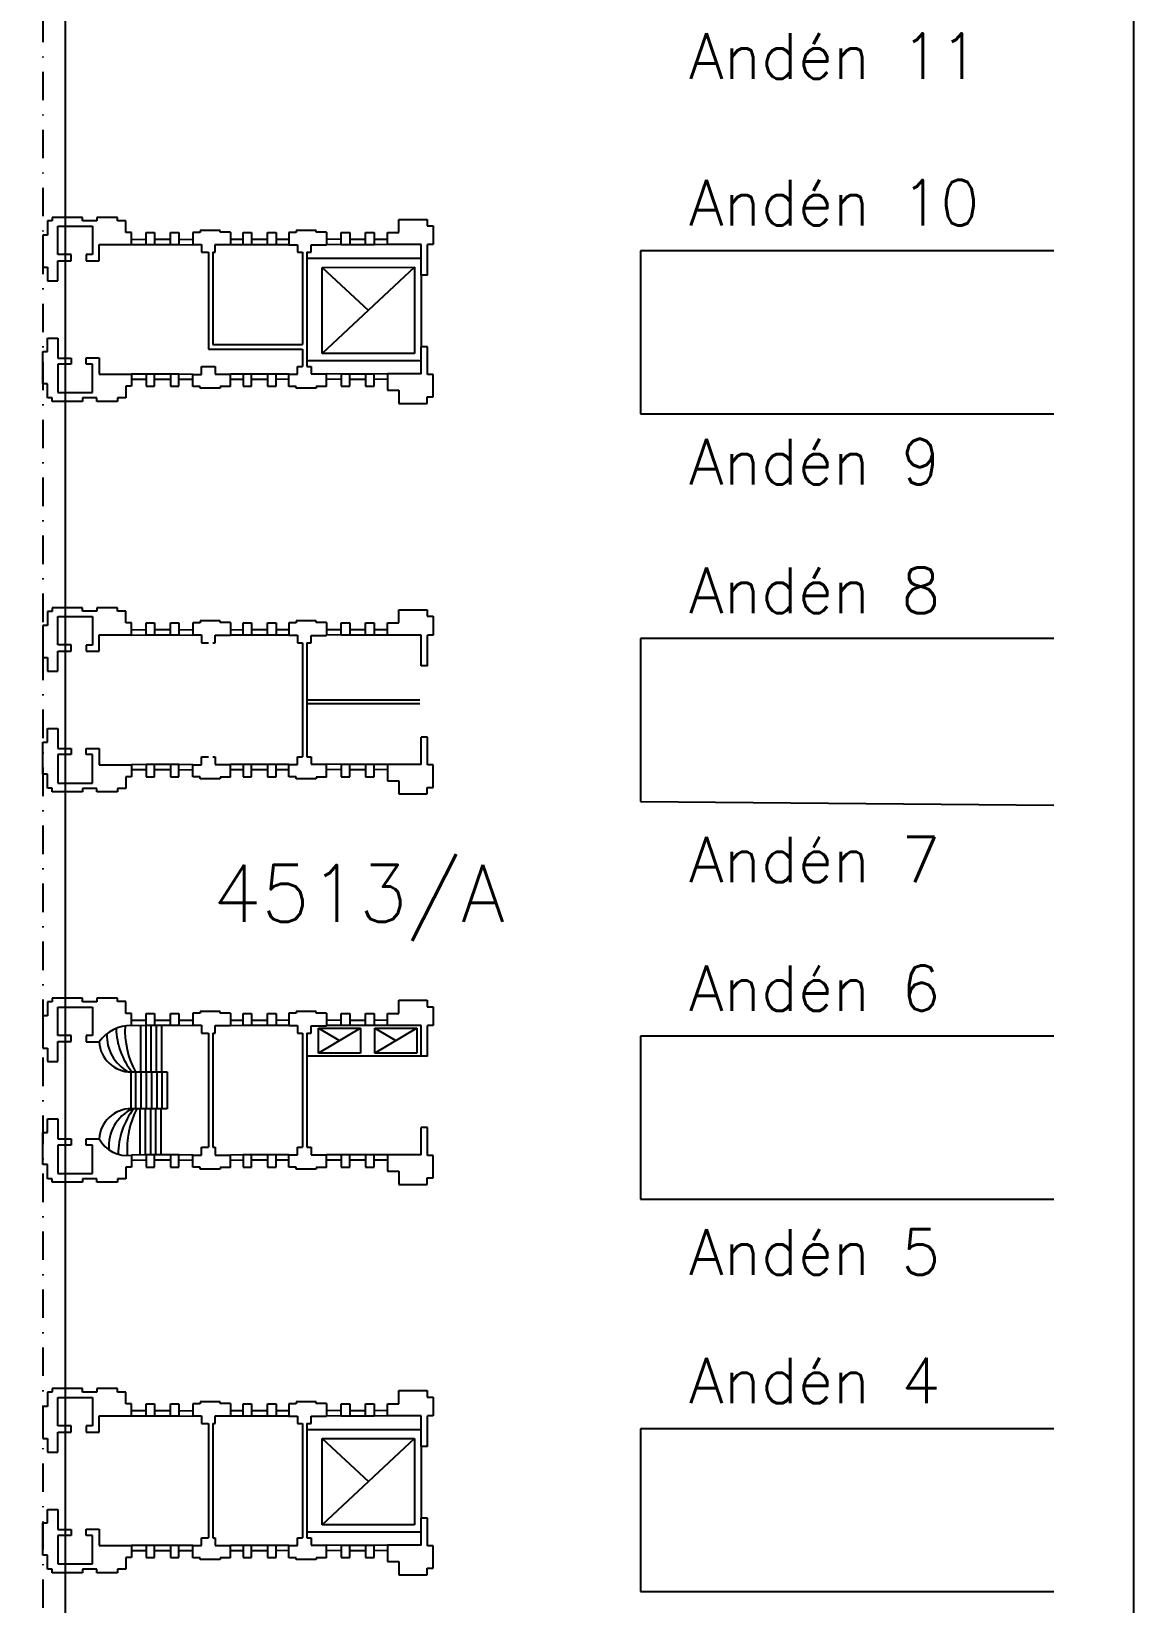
# Model space of a CAD drawing. Header units: metres. Extents: x -2640 to -492, y 2614 to 2999.
# Drawn here: x -2414.2 to -2317.3, y 2696.8 to 2835 of the extents above; entities that cross this region are included whole.
import ezdxf

# ---------------------------------------------------------------- set-up
doc = ezdxf.new("R2010")
doc.units = ezdxf.units.M
doc.header["$LTSCALE"] = 10
doc.header["$MEASUREMENT"] = 0
doc.linetypes.add('DASHDOT2', pattern=[0.5, 0.25, -0.125, 0, -0.125])
for name, color, linetype in [('EDIFICIOS', 4, 'CONTINUOUS'), ('ESCALERA', 4, 'CONTINUOUS'), ('LIMITE', 2, 'DASHDOT2'), ('LINE_02', 2, 'CONTINUOUS'), ('LINEA_02', 2, 'CONTINUOUS'), ('RECUADRO', 9, 'CONTINUOUS'), ('TEXT-03', 3, 'CONTINUOUS'), ('TMR', 220, 'CONTINUOUS')]:
    doc.layers.add(name, color=color, linetype=linetype)
doc.styles.add('ROMANS', font='romans.shx')

msp = doc.modelspace()

# ---------------------------------------------------------------- linework, layer by layer
at = {"layer": 'EDIFICIOS'}
for p, q in [((-2412.39, 2818.305), (-2412.819, 2818.305)), ((-2412.819, 2818.305), (-2412.819, 2817.061)), ((-2409.719, 2818.622), (-2412.39, 2818.622)), ((-2412.39, 2818.622), (-2412.39, 2818.305)), ((-2411.914, 2817.843), (-2408.863, 2817.843)), ((-2411.914, 2815.348), (-2411.914, 2817.843)), ((-2409.719, 2818.311), (-2409.719, 2818.622)), ((-2408.457, 2818.311), (-2409.719, 2818.311)), ((-2408.863, 2817.843), (-2408.863, 2815.344)), ((-2406.647, 2818.621), (-2408.457, 2818.621)), ((-2408.457, 2818.621), (-2408.457, 2818.311)), ((-2406.647, 2818.318), (-2406.647, 2818.621)), ((-2405.91, 2818.318), (-2406.647, 2818.318)), ((-2405.91, 2817.29), (-2405.91, 2818.318)), ((-2405.435, 2817.29), (-2405.91, 2817.29)), ((-2405.435, 2816.231), (-2405.435, 2817.29)), ((-2404.129, 2817.285), (-2403.39, 2817.285)), ((-2404.129, 2816.215), (-2404.129, 2817.285)), ((-2403.39, 2817.284), (-2403.39, 2816.215)), ((-2401.986, 2816.215), (-2401.986, 2817.285)), ((-2401.986, 2817.285), (-2401.247, 2817.285)), ((-2401.247, 2817.284), (-2401.247, 2816.215)), ((-2400.039, 2817.298), (-2400.039, 2816.24)), ((-2399.396, 2817.298), (-2400.039, 2817.298)), ((-2399.396, 2817.464), (-2399.396, 2817.298)), ((-2397.634, 2817.464), (-2399.396, 2817.464)), ((-2397.634, 2817.32), (-2397.634, 2817.464)), ((-2396.729, 2817.32), (-2397.634, 2817.32)), ((-2396.729, 2817.32), (-2396.729, 2816.224)), ((-2395.597, 2816.215), (-2395.597, 2817.285)), ((-2395.597, 2817.285), (-2394.858, 2817.285)), ((-2394.858, 2817.284), (-2394.858, 2816.215)), ((-2393.454, 2816.215), (-2393.454, 2817.285)), ((-2393.454, 2817.285), (-2392.715, 2817.285)), ((-2392.715, 2817.284), (-2392.715, 2816.215)), ((-2390.953, 2817.298), (-2391.597, 2817.298)), ((-2391.597, 2817.298), (-2391.597, 2816.211)), ((-2389.191, 2817.464), (-2390.953, 2817.464)), ((-2390.953, 2817.464), (-2390.953, 2817.298)), ((-2389.191, 2817.32), (-2389.191, 2817.464)), ((-2388.286, 2817.32), (-2389.191, 2817.32)), ((-2388.286, 2817.32), (-2388.286, 2816.195)), ((-2386.977, 2817.285), (-2386.237, 2817.285)), ((-2386.977, 2816.215), (-2386.977, 2817.285)), ((-2386.237, 2817.284), (-2386.237, 2816.215)), ((-2384.834, 2816.215), (-2384.834, 2817.285)), ((-2384.834, 2817.285), (-2384.094, 2817.285)), ((-2384.094, 2817.284), (-2384.094, 2816.215)), ((-2382.905, 2816.221), (-2382.905, 2817.285)), ((-2382.905, 2817.285), (-2381.903, 2817.285)), ((-2381.903, 2817.285), (-2381.903, 2818.446)), ((-2381.903, 2818.446), (-2379.425, 2818.446)), ((-2379.425, 2818.446), (-2379.425, 2817.871)), ((-2379.425, 2817.871), (-2378.902, 2817.871)), ((-2378.902, 2817.871), (-2378.902, 2816.221)), ((-2412.819, 2817.061), (-2413.222, 2817.061)), ((-2413.222, 2817.061), (-2413.222, 2814.238)), ((-2408.27, 2816.231), (-2405.435, 2816.231)), ((-2408.27, 2814.799), (-2408.27, 2816.231)), ((-2403.39, 2816.215), (-2404.129, 2816.215)), ((-2401.247, 2816.215), (-2401.986, 2816.215)), ((-2400.039, 2816.24), (-2399.278, 2816.24)), ((-2399.278, 2816.24), (-2399.278, 2815.545)), ((-2398.064, 2816.224), (-2396.729, 2816.224)), ((-2398.064, 2815.545), (-2398.064, 2816.224)), ((-2394.858, 2816.215), (-2395.597, 2816.215)), ((-2392.715, 2816.215), (-2393.454, 2816.215)), ((-2391.597, 2816.211), (-2390.836, 2816.211)), ((-2390.836, 2816.211), (-2390.836, 2815.545)), ((-2389.621, 2816.195), (-2388.286, 2816.195)), ((-2389.621, 2815.545), (-2389.621, 2816.195)), ((-2386.237, 2816.215), (-2386.977, 2816.215)), ((-2384.094, 2816.215), (-2384.834, 2816.215)), ((-2379.954, 2816.221), (-2382.905, 2816.221)), ((-2379.954, 2813.527), (-2379.954, 2816.221)), ((-2378.902, 2816.221), (-2379.383, 2816.221)), ((-2379.383, 2813.527), (-2379.383, 2816.221)), ((-2410.723, 2815.348), (-2411.914, 2815.348)), ((-2411.892, 2813.05), (-2411.892, 2814.804)), ((-2411.892, 2814.804), (-2410.723, 2814.804)), ((-2410.723, 2814.804), (-2410.723, 2815.348)), ((-2408.863, 2815.344), (-2409.413, 2815.344)), ((-2409.413, 2815.344), (-2409.413, 2814.799)), ((-2409.413, 2814.799), (-2408.27, 2814.799)), ((-2399.278, 2815.545), (-2398.645, 2815.545)), ((-2398.645, 2815.545), (-2398.645, 2807.025)), ((-2398.267, 2815.545), (-2398.267, 2807.453)), ((-2398.267, 2815.545), (-2398.064, 2815.545)), ((-2390.836, 2815.545), (-2390.38, 2815.545)), ((-2390.38, 2815.545), (-2390.38, 2807.453)), ((-2390.001, 2815.545), (-2390.001, 2805.509)), ((-2390.001, 2815.545), (-2389.621, 2815.545)), ((-2413.222, 2814.238), (-2412.82, 2814.238)), ((-2412.82, 2814.238), (-2412.82, 2813.05)), ((-2379.383, 2813.527), (-2379.954, 2813.527)), ((-2412.82, 2813.05), (-2411.892, 2813.05)), ((-2412.82, 2808.004), (-2411.892, 2808.004)), ((-2412.82, 2806.816), (-2412.82, 2808.004)), ((-2411.892, 2808.004), (-2411.892, 2806.249)), ((-2413.222, 2806.816), (-2412.82, 2806.816)), ((-2413.222, 2803.992), (-2413.222, 2806.816)), ((-2411.892, 2806.249), (-2410.723, 2806.249)), ((-2410.723, 2806.249), (-2410.723, 2805.705)), ((-2409.413, 2806.254), (-2408.27, 2806.254)), ((-2409.413, 2805.709), (-2409.413, 2806.254)), ((-2408.27, 2806.254), (-2408.27, 2804.822)), ((-2398.645, 2807.025), (-2390.38, 2807.025)), ((-2398.267, 2807.453), (-2390.38, 2807.453)), ((-2390.38, 2807.025), (-2390.38, 2805.509)), ((-2379.954, 2804.851), (-2379.954, 2807.243)), ((-2379.383, 2807.243), (-2379.954, 2807.243)), ((-2379.383, 2804.797), (-2379.383, 2807.243)), ((-2411.914, 2805.705), (-2411.914, 2803.21)), ((-2410.723, 2805.705), (-2411.914, 2805.705)), ((-2408.863, 2805.709), (-2409.413, 2805.709)), ((-2408.863, 2803.21), (-2408.863, 2805.709)), ((-2399.278, 2804.813), (-2399.278, 2805.509)), ((-2399.278, 2805.509), (-2398.064, 2805.509)), ((-2398.064, 2805.509), (-2398.064, 2804.829)), ((-2390.836, 2805.509), (-2390.38, 2805.509)), ((-2390.836, 2804.842), (-2390.836, 2805.509)), ((-2390.001, 2805.509), (-2389.621, 2805.509)), ((-2389.621, 2805.509), (-2389.621, 2804.858)), ((-2389.621, 2804.858), (-2388.286, 2804.858)), ((-2388.286, 2803.733), (-2388.286, 2804.858)), ((-2382.905, 2804.851), (-2382.905, 2803.412)), ((-2379.954, 2804.851), (-2382.905, 2804.851)), ((-2412.819, 2803.992), (-2413.222, 2803.992)), ((-2412.819, 2802.748), (-2412.819, 2803.992)), ((-2408.27, 2804.822), (-2405.435, 2804.822)), ((-2405.91, 2803.764), (-2405.91, 2802.735)), ((-2405.435, 2803.764), (-2405.91, 2803.764)), ((-2405.435, 2804.822), (-2405.435, 2803.764)), ((-2403.39, 2804.838), (-2404.129, 2804.838)), ((-2404.129, 2804.838), (-2404.129, 2803.768)), ((-2404.129, 2803.768), (-2403.39, 2803.768)), ((-2403.39, 2803.77), (-2403.39, 2804.838)), ((-2401.986, 2804.838), (-2401.986, 2803.768)), ((-2401.247, 2804.838), (-2401.986, 2804.838)), ((-2401.986, 2803.768), (-2401.247, 2803.768)), ((-2401.247, 2803.77), (-2401.247, 2804.838)), ((-2400.039, 2803.755), (-2400.039, 2804.813)), ((-2400.039, 2804.813), (-2399.278, 2804.813)), ((-2399.396, 2803.755), (-2400.039, 2803.755)), ((-2399.396, 2803.589), (-2399.396, 2803.755)), ((-2397.634, 2803.589), (-2399.396, 2803.589)), ((-2398.064, 2804.829), (-2396.729, 2804.829)), ((-2396.729, 2803.733), (-2397.634, 2803.733)), ((-2397.634, 2803.733), (-2397.634, 2803.589)), ((-2396.729, 2803.733), (-2396.729, 2804.829)), ((-2395.597, 2804.838), (-2395.597, 2803.768)), ((-2394.858, 2804.838), (-2395.597, 2804.838)), ((-2395.597, 2803.768), (-2394.858, 2803.768)), ((-2394.858, 2803.77), (-2394.858, 2804.838)), ((-2393.454, 2804.838), (-2393.454, 2803.768)), ((-2392.715, 2804.838), (-2393.454, 2804.838)), ((-2393.454, 2803.768), (-2392.715, 2803.768)), ((-2392.715, 2803.77), (-2392.715, 2804.838)), ((-2391.597, 2804.842), (-2390.836, 2804.842)), ((-2391.597, 2803.755), (-2391.597, 2804.842)), ((-2390.953, 2803.755), (-2391.597, 2803.755)), ((-2390.953, 2803.589), (-2390.953, 2803.755)), ((-2389.191, 2803.589), (-2390.953, 2803.589)), ((-2389.191, 2803.733), (-2389.191, 2803.589)), ((-2388.286, 2803.733), (-2389.191, 2803.733)), ((-2386.237, 2804.838), (-2386.977, 2804.838)), ((-2386.977, 2804.838), (-2386.977, 2803.768)), ((-2386.977, 2803.768), (-2386.237, 2803.768)), ((-2386.237, 2803.77), (-2386.237, 2804.838)), ((-2384.834, 2804.838), (-2384.834, 2803.768)), ((-2384.094, 2804.838), (-2384.834, 2804.838)), ((-2384.834, 2803.768), (-2384.094, 2803.768)), ((-2384.094, 2803.77), (-2384.094, 2804.838)), ((-2378.902, 2804.797), (-2379.383, 2804.797)), ((-2378.902, 2802.826), (-2378.902, 2804.797)), ((-2412.39, 2802.748), (-2412.819, 2802.748)), ((-2412.39, 2802.431), (-2412.39, 2802.748)), ((-2409.719, 2802.431), (-2412.39, 2802.431)), ((-2411.914, 2803.21), (-2408.863, 2803.21)), ((-2409.719, 2802.742), (-2409.719, 2802.431)), ((-2408.457, 2802.742), (-2409.719, 2802.742)), ((-2408.457, 2802.432), (-2408.457, 2802.742)), ((-2406.647, 2802.432), (-2408.457, 2802.432)), ((-2406.647, 2802.735), (-2406.647, 2802.432)), ((-2405.91, 2802.735), (-2406.647, 2802.735)), ((-2382.905, 2803.412), (-2381.903, 2803.412)), ((-2381.903, 2803.412), (-2381.903, 2802.251)), ((-2381.903, 2802.251), (-2379.425, 2802.251)), ((-2379.425, 2802.826), (-2378.902, 2802.826)), ((-2379.425, 2802.251), (-2379.425, 2802.826)), ((-2409.719, 2784.286), (-2412.39, 2784.286)), ((-2412.39, 2784.286), (-2412.39, 2783.97)), ((-2409.719, 2783.976), (-2409.719, 2784.286)), ((-2406.647, 2784.286), (-2408.457, 2784.286)), ((-2408.457, 2784.286), (-2408.457, 2783.976)), ((-2406.647, 2783.983), (-2406.647, 2784.286)), ((-2412.39, 2783.97), (-2412.819, 2783.97)), ((-2412.819, 2783.97), (-2412.819, 2782.726)), ((-2411.914, 2783.508), (-2408.863, 2783.508)), ((-2411.914, 2781.013), (-2411.914, 2783.508)), ((-2408.457, 2783.976), (-2409.719, 2783.976)), ((-2408.863, 2783.508), (-2408.863, 2781.008)), ((-2405.91, 2783.983), (-2406.647, 2783.983)), ((-2405.91, 2782.954), (-2405.91, 2783.983)), ((-2405.435, 2782.954), (-2405.91, 2782.954)), ((-2405.435, 2781.896), (-2405.435, 2782.954)), ((-2404.129, 2782.95), (-2403.39, 2782.95)), ((-2404.129, 2781.88), (-2404.129, 2782.95)), ((-2403.39, 2782.948), (-2403.39, 2781.88)), ((-2401.986, 2782.95), (-2401.247, 2782.95)), ((-2401.986, 2781.88), (-2401.986, 2782.95)), ((-2401.247, 2782.948), (-2401.247, 2781.88)), ((-2399.396, 2782.963), (-2400.039, 2782.963)), ((-2400.039, 2782.963), (-2400.039, 2781.905)), ((-2399.396, 2783.129), (-2399.396, 2782.963)), ((-2397.634, 2783.129), (-2399.396, 2783.129)), ((-2397.634, 2782.985), (-2397.634, 2783.129)), ((-2396.729, 2782.985), (-2397.634, 2782.985)), ((-2396.729, 2782.985), (-2396.729, 2781.889)), ((-2395.597, 2782.95), (-2394.858, 2782.95)), ((-2395.597, 2781.88), (-2395.597, 2782.95)), ((-2394.858, 2782.948), (-2394.858, 2781.88)), ((-2393.454, 2781.88), (-2393.454, 2782.95)), ((-2393.454, 2782.95), (-2392.715, 2782.95)), ((-2392.715, 2782.948), (-2392.715, 2781.88)), ((-2390.953, 2782.963), (-2391.597, 2782.963)), ((-2391.597, 2782.963), (-2391.597, 2781.876)), ((-2389.191, 2783.129), (-2390.953, 2783.129)), ((-2390.953, 2783.129), (-2390.953, 2782.963)), ((-2389.191, 2782.985), (-2389.191, 2783.129)), ((-2388.286, 2782.985), (-2389.191, 2782.985)), ((-2388.286, 2782.985), (-2388.286, 2781.86)), ((-2386.977, 2782.95), (-2386.237, 2782.95)), ((-2386.977, 2781.88), (-2386.977, 2782.95)), ((-2386.237, 2782.948), (-2386.237, 2781.88)), ((-2384.834, 2782.95), (-2384.094, 2782.95)), ((-2384.834, 2781.88), (-2384.834, 2782.95)), ((-2384.094, 2782.948), (-2384.094, 2781.88)), ((-2382.905, 2782.95), (-2381.903, 2782.95)), ((-2382.905, 2781.886), (-2382.905, 2782.95)), ((-2381.903, 2782.95), (-2381.903, 2784.111)), ((-2381.903, 2784.111), (-2379.425, 2784.111)), ((-2379.425, 2784.111), (-2379.425, 2783.536)), ((-2379.425, 2783.536), (-2378.902, 2783.536)), ((-2378.902, 2783.536), (-2378.902, 2781.886)), ((-2412.819, 2782.726), (-2413.222, 2782.726)), ((-2413.222, 2782.726), (-2413.222, 2779.902)), ((-2408.27, 2780.464), (-2408.27, 2781.896)), ((-2408.27, 2781.896), (-2405.435, 2781.896)), ((-2403.39, 2781.88), (-2404.129, 2781.88)), ((-2401.247, 2781.88), (-2401.986, 2781.88)), ((-2400.039, 2781.905), (-2399.278, 2781.905)), ((-2399.278, 2781.905), (-2399.278, 2781.209)), ((-2398.064, 2781.889), (-2396.729, 2781.889)), ((-2398.064, 2781.209), (-2398.064, 2781.889)), ((-2394.858, 2781.88), (-2395.597, 2781.88)), ((-2392.715, 2781.88), (-2393.454, 2781.88)), ((-2391.597, 2781.876), (-2390.836, 2781.876)), ((-2390.836, 2781.876), (-2390.836, 2781.209)), ((-2389.621, 2781.209), (-2389.621, 2781.86)), ((-2389.621, 2781.86), (-2388.286, 2781.86)), ((-2386.237, 2781.88), (-2386.977, 2781.88)), ((-2384.094, 2781.88), (-2384.834, 2781.88)), ((-2379.954, 2781.886), (-2382.905, 2781.886)), ((-2379.954, 2779.192), (-2379.954, 2781.886)), ((-2378.902, 2781.886), (-2379.383, 2781.886)), ((-2379.383, 2779.192), (-2379.383, 2781.886)), ((-2410.723, 2781.013), (-2411.914, 2781.013)), ((-2411.892, 2778.714), (-2411.892, 2780.469)), ((-2411.892, 2780.469), (-2410.723, 2780.469)), ((-2410.723, 2780.469), (-2410.723, 2781.013)), ((-2408.863, 2781.008), (-2409.413, 2781.008)), ((-2409.413, 2781.008), (-2409.413, 2780.464)), ((-2409.413, 2780.464), (-2408.27, 2780.464)), ((-2399.278, 2781.209), (-2398.645, 2781.209)), ((-2398.267, 2781.209), (-2398.064, 2781.209)), ((-2390.836, 2781.209), (-2390.38, 2781.209)), ((-2390.38, 2781.209), (-2390.38, 2771.173)), ((-2390.001, 2781.209), (-2390.001, 2771.173)), ((-2390.001, 2781.209), (-2389.621, 2781.209)), ((-2413.222, 2779.902), (-2412.82, 2779.902)), ((-2412.82, 2779.902), (-2412.82, 2778.714)), ((-2412.82, 2778.714), (-2411.892, 2778.714)), ((-2379.383, 2779.192), (-2379.954, 2779.192)), ((-2412.82, 2773.668), (-2411.892, 2773.668)), ((-2412.82, 2772.48), (-2412.82, 2773.668)), ((-2411.892, 2773.668), (-2411.892, 2771.914)), ((-2413.222, 2772.48), (-2412.82, 2772.48)), ((-2413.222, 2769.657), (-2413.222, 2772.48)), ((-2411.892, 2771.914), (-2410.723, 2771.914)), ((-2410.723, 2771.914), (-2410.723, 2771.37)), ((-2409.413, 2771.919), (-2408.27, 2771.919)), ((-2409.413, 2771.374), (-2409.413, 2771.919)), ((-2408.27, 2771.919), (-2408.27, 2770.487)), ((-2379.954, 2770.515), (-2379.954, 2772.908)), ((-2379.383, 2772.908), (-2379.954, 2772.908)), ((-2379.383, 2770.462), (-2379.383, 2772.908)), ((-2411.914, 2771.37), (-2411.914, 2768.875)), ((-2410.723, 2771.37), (-2411.914, 2771.37)), ((-2408.863, 2771.374), (-2409.413, 2771.374)), ((-2408.863, 2768.875), (-2408.863, 2771.374)), ((-2408.27, 2770.487), (-2405.435, 2770.487)), ((-2405.435, 2770.487), (-2405.435, 2769.428)), ((-2403.39, 2770.503), (-2404.129, 2770.503)), ((-2404.129, 2770.503), (-2404.129, 2769.433)), ((-2403.39, 2769.434), (-2403.39, 2770.503)), ((-2401.986, 2770.503), (-2401.986, 2769.433)), ((-2401.247, 2770.503), (-2401.986, 2770.503)), ((-2401.247, 2769.434), (-2401.247, 2770.503)), ((-2400.039, 2769.42), (-2400.039, 2770.478)), ((-2400.039, 2770.478), (-2399.278, 2770.478)), ((-2399.278, 2770.478), (-2399.278, 2771.173)), ((-2399.278, 2771.173), (-2398.645, 2771.173)), ((-2398.267, 2771.173), (-2398.064, 2771.173)), ((-2398.064, 2771.173), (-2398.064, 2770.494)), ((-2398.064, 2770.494), (-2396.729, 2770.494)), ((-2396.729, 2769.398), (-2396.729, 2770.494)), ((-2395.597, 2770.503), (-2395.597, 2769.433)), ((-2394.858, 2770.503), (-2395.597, 2770.503)), ((-2394.858, 2769.434), (-2394.858, 2770.503)), ((-2393.454, 2770.503), (-2393.454, 2769.433)), ((-2392.715, 2770.503), (-2393.454, 2770.503)), ((-2392.715, 2769.434), (-2392.715, 2770.503)), ((-2391.597, 2770.507), (-2390.836, 2770.507)), ((-2391.597, 2769.42), (-2391.597, 2770.507)), ((-2390.836, 2771.173), (-2390.38, 2771.173)), ((-2390.836, 2770.507), (-2390.836, 2771.173)), ((-2390.001, 2771.173), (-2389.621, 2771.173)), ((-2389.621, 2771.173), (-2389.621, 2770.523)), ((-2389.621, 2770.523), (-2388.286, 2770.523)), ((-2388.286, 2769.398), (-2388.286, 2770.523)), ((-2386.237, 2770.503), (-2386.977, 2770.503)), ((-2386.977, 2770.503), (-2386.977, 2769.433)), ((-2386.237, 2769.434), (-2386.237, 2770.503)), ((-2384.834, 2770.503), (-2384.834, 2769.433)), ((-2384.094, 2770.503), (-2384.834, 2770.503)), ((-2384.094, 2769.434), (-2384.094, 2770.503)), ((-2382.905, 2770.515), (-2382.905, 2769.077)), ((-2379.954, 2770.515), (-2382.905, 2770.515)), ((-2378.902, 2770.462), (-2379.383, 2770.462)), ((-2378.902, 2768.491), (-2378.902, 2770.462)), ((-2412.819, 2769.657), (-2413.222, 2769.657)), ((-2412.819, 2768.413), (-2412.819, 2769.657)), ((-2405.91, 2769.428), (-2405.91, 2768.4)), ((-2405.435, 2769.428), (-2405.91, 2769.428)), ((-2404.129, 2769.433), (-2403.39, 2769.433)), ((-2401.986, 2769.433), (-2401.247, 2769.433)), ((-2399.396, 2769.42), (-2400.039, 2769.42)), ((-2399.396, 2769.254), (-2399.396, 2769.42)), ((-2397.634, 2769.254), (-2399.396, 2769.254)), ((-2396.729, 2769.398), (-2397.634, 2769.398)), ((-2397.634, 2769.398), (-2397.634, 2769.254)), ((-2395.597, 2769.433), (-2394.858, 2769.433)), ((-2393.454, 2769.433), (-2392.715, 2769.433)), ((-2390.953, 2769.42), (-2391.597, 2769.42)), ((-2390.953, 2769.254), (-2390.953, 2769.42)), ((-2389.191, 2769.254), (-2390.953, 2769.254)), ((-2389.191, 2769.398), (-2389.191, 2769.254)), ((-2388.286, 2769.398), (-2389.191, 2769.398)), ((-2386.977, 2769.433), (-2386.237, 2769.433)), ((-2384.834, 2769.433), (-2384.094, 2769.433)), ((-2382.905, 2769.077), (-2381.903, 2769.077)), ((-2381.903, 2769.077), (-2381.903, 2767.916)), ((-2412.39, 2768.413), (-2412.819, 2768.413)), ((-2412.39, 2768.096), (-2412.39, 2768.413)), ((-2409.719, 2768.096), (-2412.39, 2768.096)), ((-2411.914, 2768.875), (-2408.863, 2768.875)), ((-2409.719, 2768.407), (-2409.719, 2768.096)), ((-2408.457, 2768.407), (-2409.719, 2768.407)), ((-2408.457, 2768.097), (-2408.457, 2768.407)), ((-2406.647, 2768.097), (-2408.457, 2768.097)), ((-2406.647, 2768.4), (-2406.647, 2768.097)), ((-2405.91, 2768.4), (-2406.647, 2768.4)), ((-2381.903, 2767.916), (-2379.425, 2767.916)), ((-2379.425, 2768.491), (-2378.902, 2768.491)), ((-2379.425, 2767.916), (-2379.425, 2768.491)), ((-2412.39, 2749.635), (-2412.819, 2749.635)), ((-2412.819, 2749.635), (-2412.819, 2748.39)), ((-2409.719, 2749.951), (-2412.39, 2749.951)), ((-2412.39, 2749.951), (-2412.39, 2749.635)), ((-2409.719, 2749.64), (-2409.719, 2749.951)), ((-2408.457, 2749.64), (-2409.719, 2749.64)), ((-2406.647, 2749.95), (-2408.457, 2749.95)), ((-2408.457, 2749.95), (-2408.457, 2749.64)), ((-2406.647, 2749.648), (-2406.647, 2749.95)), ((-2405.91, 2749.648), (-2406.647, 2749.648)), ((-2405.91, 2748.619), (-2405.91, 2749.648)), ((-2381.903, 2749.775), (-2379.425, 2749.775)), ((-2381.903, 2748.614), (-2381.903, 2749.775)), ((-2379.425, 2749.775), (-2379.425, 2749.201)), ((-2412.819, 2748.39), (-2413.222, 2748.39)), ((-2413.222, 2748.39), (-2413.222, 2745.567)), ((-2411.914, 2749.173), (-2408.863, 2749.173)), ((-2411.914, 2746.677), (-2411.914, 2749.173)), ((-2408.863, 2749.173), (-2408.863, 2746.673)), ((-2405.435, 2748.619), (-2405.91, 2748.619)), ((-2405.435, 2747.561), (-2405.435, 2748.619)), ((-2404.129, 2748.614), (-2403.39, 2748.614)), ((-2404.129, 2747.545), (-2404.129, 2748.614)), ((-2403.39, 2748.613), (-2403.39, 2747.545)), ((-2401.986, 2747.545), (-2401.986, 2748.614)), ((-2401.986, 2748.614), (-2401.247, 2748.614)), ((-2401.247, 2748.613), (-2401.247, 2747.545)), ((-2400.039, 2748.627), (-2400.039, 2747.569)), ((-2399.396, 2748.627), (-2400.039, 2748.627)), ((-2397.634, 2748.794), (-2399.396, 2748.794)), ((-2399.396, 2748.794), (-2399.396, 2748.627)), ((-2397.634, 2748.649), (-2397.634, 2748.794)), ((-2396.729, 2748.649), (-2397.634, 2748.649)), ((-2396.729, 2748.649), (-2396.729, 2747.554)), ((-2395.597, 2747.545), (-2395.597, 2748.614)), ((-2395.597, 2748.614), (-2394.858, 2748.614)), ((-2394.858, 2748.613), (-2394.858, 2747.545)), ((-2393.454, 2747.545), (-2393.454, 2748.614)), ((-2393.454, 2748.614), (-2392.715, 2748.614)), ((-2392.715, 2748.613), (-2392.715, 2747.545)), ((-2390.953, 2748.627), (-2391.597, 2748.627)), ((-2391.597, 2748.627), (-2391.597, 2747.54)), ((-2389.191, 2748.794), (-2390.953, 2748.794)), ((-2390.953, 2748.794), (-2390.953, 2748.627)), ((-2389.191, 2748.649), (-2389.191, 2748.794)), ((-2388.286, 2748.649), (-2389.191, 2748.649)), ((-2388.286, 2748.649), (-2388.286, 2747.525)), ((-2386.977, 2748.614), (-2386.237, 2748.614)), ((-2386.977, 2747.545), (-2386.977, 2748.614)), ((-2386.237, 2748.613), (-2386.237, 2747.545)), ((-2384.834, 2747.545), (-2384.834, 2748.614)), ((-2384.834, 2748.614), (-2384.094, 2748.614)), ((-2384.094, 2748.613), (-2384.094, 2747.545)), ((-2382.905, 2747.55), (-2382.905, 2748.614)), ((-2382.905, 2748.614), (-2381.903, 2748.614)), ((-2379.425, 2749.201), (-2378.902, 2749.201)), ((-2378.902, 2749.201), (-2378.902, 2747.55)), ((-2403.39, 2747.545), (-2404.129, 2747.545)), ((-2401.247, 2747.545), (-2401.986, 2747.545)), ((-2400.039, 2747.569), (-2399.278, 2747.569)), ((-2399.278, 2747.569), (-2399.278, 2746.874)), ((-2399.278, 2746.874), (-2398.645, 2746.874)), ((-2398.645, 2746.874), (-2398.645, 2736.838)), ((-2398.267, 2746.874), (-2398.267, 2736.838)), ((-2398.267, 2746.874), (-2398.064, 2746.874)), ((-2398.064, 2747.554), (-2396.729, 2747.554)), ((-2398.064, 2746.874), (-2398.064, 2747.554)), ((-2394.858, 2747.545), (-2395.597, 2747.545)), ((-2392.715, 2747.545), (-2393.454, 2747.545)), ((-2391.597, 2747.54), (-2390.836, 2747.54)), ((-2390.836, 2747.54), (-2390.836, 2746.874)), ((-2390.836, 2746.874), (-2390.38, 2746.874)), ((-2390.38, 2746.874), (-2390.38, 2736.838)), ((-2390.001, 2746.874), (-2390.001, 2736.838)), ((-2390.001, 2746.874), (-2389.621, 2746.874)), ((-2389.621, 2746.874), (-2389.621, 2747.525)), ((-2389.621, 2747.525), (-2388.286, 2747.525)), ((-2386.237, 2747.545), (-2386.977, 2747.545)), ((-2384.094, 2747.545), (-2384.834, 2747.545)), ((-2379.954, 2747.55), (-2382.905, 2747.55)), ((-2379.954, 2744.857), (-2379.954, 2747.55)), ((-2378.902, 2747.55), (-2379.383, 2747.55)), ((-2379.383, 2744.857), (-2379.383, 2747.55)), ((-2413.222, 2745.567), (-2412.82, 2745.567)), ((-2412.82, 2745.567), (-2412.82, 2744.379)), ((-2410.723, 2746.677), (-2411.914, 2746.677)), ((-2411.892, 2744.379), (-2411.892, 2746.133)), ((-2411.892, 2746.133), (-2410.723, 2746.133)), ((-2410.723, 2746.133), (-2410.723, 2746.677)), ((-2408.863, 2746.673), (-2409.413, 2746.673)), ((-2409.413, 2746.673), (-2409.413, 2746.129)), ((-2409.413, 2746.129), (-2408.27, 2746.129)), ((-2412.82, 2744.379), (-2411.892, 2744.379)), ((-2379.383, 2744.857), (-2379.954, 2744.857)), ((-2412.82, 2739.333), (-2411.892, 2739.333)), ((-2412.82, 2738.145), (-2412.82, 2739.333)), ((-2411.892, 2739.333), (-2411.892, 2737.579)), ((-2379.954, 2736.18), (-2379.954, 2738.572)), ((-2379.383, 2738.572), (-2379.954, 2738.572)), ((-2379.383, 2736.127), (-2379.383, 2738.572)), ((-2413.222, 2738.145), (-2412.82, 2738.145)), ((-2413.222, 2735.321), (-2413.222, 2738.145)), ((-2411.892, 2737.579), (-2410.723, 2737.579)), ((-2410.723, 2737.579), (-2410.723, 2737.035)), ((-2409.413, 2737.583), (-2408.27, 2737.583)), ((-2409.413, 2737.039), (-2409.413, 2737.583)), ((-2411.914, 2737.035), (-2411.914, 2734.539)), ((-2410.723, 2737.035), (-2411.914, 2737.035)), ((-2408.863, 2737.039), (-2409.413, 2737.039)), ((-2408.863, 2734.539), (-2408.863, 2737.039)), ((-2405.435, 2736.151), (-2405.435, 2735.093)), ((-2403.39, 2736.167), (-2404.129, 2736.167)), ((-2404.129, 2736.167), (-2404.129, 2735.098)), ((-2403.39, 2735.099), (-2403.39, 2736.167)), ((-2401.986, 2736.167), (-2401.986, 2735.098)), ((-2401.247, 2736.167), (-2401.986, 2736.167)), ((-2401.247, 2735.099), (-2401.247, 2736.167)), ((-2400.039, 2735.085), (-2400.039, 2736.143)), ((-2400.039, 2736.143), (-2399.278, 2736.143)), ((-2399.278, 2736.143), (-2399.278, 2736.838)), ((-2399.278, 2736.838), (-2398.645, 2736.838)), ((-2398.267, 2736.838), (-2398.064, 2736.838)), ((-2398.064, 2736.838), (-2398.064, 2736.158)), ((-2398.064, 2736.158), (-2396.729, 2736.158)), ((-2396.729, 2735.063), (-2396.729, 2736.158)), ((-2395.597, 2736.167), (-2395.597, 2735.098)), ((-2394.858, 2736.167), (-2395.597, 2736.167)), ((-2394.858, 2735.099), (-2394.858, 2736.167)), ((-2393.454, 2736.167), (-2393.454, 2735.098)), ((-2392.715, 2736.167), (-2393.454, 2736.167)), ((-2392.715, 2735.099), (-2392.715, 2736.167)), ((-2391.597, 2736.172), (-2390.836, 2736.172)), ((-2391.597, 2735.085), (-2391.597, 2736.172)), ((-2390.836, 2736.838), (-2390.38, 2736.838)), ((-2390.836, 2736.172), (-2390.836, 2736.838)), ((-2390.001, 2736.838), (-2389.621, 2736.838)), ((-2389.621, 2736.838), (-2389.621, 2736.187)), ((-2389.621, 2736.187), (-2388.286, 2736.187)), ((-2388.286, 2735.063), (-2388.286, 2736.187)), ((-2386.237, 2736.167), (-2386.977, 2736.167)), ((-2386.977, 2736.167), (-2386.977, 2735.098)), ((-2386.237, 2735.099), (-2386.237, 2736.167)), ((-2384.834, 2736.167), (-2384.834, 2735.098)), ((-2384.094, 2736.167), (-2384.834, 2736.167)), ((-2384.094, 2735.099), (-2384.094, 2736.167)), ((-2382.905, 2736.18), (-2382.905, 2734.742)), ((-2379.954, 2736.18), (-2382.905, 2736.18)), ((-2378.902, 2736.127), (-2379.383, 2736.127)), ((-2378.902, 2734.155), (-2378.902, 2736.127)), ((-2412.819, 2735.321), (-2413.222, 2735.321)), ((-2412.819, 2734.077), (-2412.819, 2735.321)), ((-2411.914, 2734.539), (-2408.863, 2734.539)), ((-2405.91, 2735.093), (-2405.91, 2734.064)), ((-2405.435, 2735.093), (-2405.91, 2735.093)), ((-2404.129, 2735.098), (-2403.39, 2735.098)), ((-2401.986, 2735.098), (-2401.247, 2735.098)), ((-2399.396, 2735.085), (-2400.039, 2735.085)), ((-2399.396, 2734.918), (-2399.396, 2735.085)), ((-2397.634, 2734.918), (-2399.396, 2734.918)), ((-2396.729, 2735.063), (-2397.634, 2735.063)), ((-2397.634, 2735.063), (-2397.634, 2734.918)), ((-2395.597, 2735.098), (-2394.858, 2735.098)), ((-2393.454, 2735.098), (-2392.715, 2735.098)), ((-2390.953, 2735.085), (-2391.597, 2735.085)), ((-2390.953, 2734.918), (-2390.953, 2735.085)), ((-2389.191, 2734.918), (-2390.953, 2734.918)), ((-2389.191, 2735.063), (-2389.191, 2734.918)), ((-2388.286, 2735.063), (-2389.191, 2735.063)), ((-2386.977, 2735.098), (-2386.237, 2735.098)), ((-2384.834, 2735.098), (-2384.094, 2735.098)), ((-2382.905, 2734.742), (-2381.903, 2734.742)), ((-2381.903, 2734.742), (-2381.903, 2733.581)), ((-2412.39, 2734.077), (-2412.819, 2734.077)), ((-2412.39, 2733.761), (-2412.39, 2734.077)), ((-2409.719, 2733.761), (-2412.39, 2733.761)), ((-2409.719, 2734.072), (-2409.719, 2733.761)), ((-2408.457, 2734.072), (-2409.719, 2734.072)), ((-2408.457, 2733.762), (-2408.457, 2734.072)), ((-2406.647, 2733.762), (-2408.457, 2733.762)), ((-2406.647, 2734.064), (-2406.647, 2733.762)), ((-2405.91, 2734.064), (-2406.647, 2734.064)), ((-2381.903, 2733.581), (-2379.425, 2733.581)), ((-2379.425, 2734.155), (-2378.902, 2734.155)), ((-2379.425, 2733.581), (-2379.425, 2734.155)), ((-2412.39, 2715.299), (-2412.819, 2715.299)), ((-2412.819, 2715.299), (-2412.819, 2714.055)), ((-2409.719, 2715.616), (-2412.39, 2715.616)), ((-2412.39, 2715.616), (-2412.39, 2715.299)), ((-2409.719, 2715.305), (-2409.719, 2715.616)), ((-2408.457, 2715.305), (-2409.719, 2715.305)), ((-2406.647, 2715.615), (-2408.457, 2715.615)), ((-2408.457, 2715.615), (-2408.457, 2715.305)), ((-2406.647, 2715.312), (-2406.647, 2715.615)), ((-2405.91, 2715.312), (-2406.647, 2715.312)), ((-2405.91, 2714.284), (-2405.91, 2715.312)), ((-2381.903, 2714.279), (-2381.903, 2715.44)), ((-2381.903, 2715.44), (-2379.425, 2715.44)), ((-2379.425, 2715.44), (-2379.425, 2714.865)), ((-2412.819, 2714.055), (-2413.222, 2714.055)), ((-2413.222, 2714.055), (-2413.222, 2711.232)), ((-2411.914, 2712.342), (-2411.914, 2714.837)), ((-2411.914, 2714.837), (-2408.863, 2714.837)), ((-2408.863, 2714.837), (-2408.863, 2712.338)), ((-2405.435, 2714.284), (-2405.91, 2714.284)), ((-2405.435, 2713.225), (-2405.435, 2714.284)), ((-2404.129, 2714.279), (-2403.39, 2714.279)), ((-2404.129, 2713.209), (-2404.129, 2714.279)), ((-2403.39, 2714.278), (-2403.39, 2713.209)), ((-2401.986, 2713.209), (-2401.986, 2714.279)), ((-2401.986, 2714.279), (-2401.247, 2714.279)), ((-2401.247, 2714.278), (-2401.247, 2713.209)), ((-2400.039, 2714.292), (-2400.039, 2713.234)), ((-2399.396, 2714.292), (-2400.039, 2714.292)), ((-2399.396, 2714.458), (-2399.396, 2714.292)), ((-2397.634, 2714.458), (-2399.396, 2714.458)), ((-2397.634, 2714.314), (-2397.634, 2714.458)), ((-2396.729, 2714.314), (-2397.634, 2714.314)), ((-2396.729, 2714.314), (-2396.729, 2713.218)), ((-2395.597, 2713.209), (-2395.597, 2714.279)), ((-2395.597, 2714.279), (-2394.858, 2714.279)), ((-2394.858, 2714.278), (-2394.858, 2713.209)), ((-2393.454, 2713.209), (-2393.454, 2714.279)), ((-2393.454, 2714.279), (-2392.715, 2714.279)), ((-2392.715, 2714.278), (-2392.715, 2713.209)), ((-2390.953, 2714.292), (-2391.597, 2714.292)), ((-2391.597, 2714.292), (-2391.597, 2713.205)), ((-2389.191, 2714.458), (-2390.953, 2714.458)), ((-2390.953, 2714.458), (-2390.953, 2714.292)), ((-2389.191, 2714.314), (-2389.191, 2714.458)), ((-2388.286, 2714.314), (-2389.191, 2714.314)), ((-2388.286, 2714.314), (-2388.286, 2713.189)), ((-2386.977, 2714.279), (-2386.237, 2714.279)), ((-2386.977, 2713.209), (-2386.977, 2714.279)), ((-2386.237, 2714.278), (-2386.237, 2713.209)), ((-2384.834, 2713.209), (-2384.834, 2714.279)), ((-2384.834, 2714.279), (-2384.094, 2714.279)), ((-2384.094, 2714.278), (-2384.094, 2713.209)), ((-2382.905, 2713.215), (-2382.905, 2714.279)), ((-2382.905, 2714.279), (-2381.903, 2714.279)), ((-2379.425, 2714.865), (-2378.902, 2714.865)), ((-2378.902, 2714.865), (-2378.902, 2713.215)), ((-2410.723, 2712.342), (-2411.914, 2712.342)), ((-2410.723, 2711.798), (-2410.723, 2712.342)), ((-2408.863, 2712.338), (-2409.413, 2712.338)), ((-2409.413, 2712.338), (-2409.413, 2711.793)), ((-2408.27, 2711.793), (-2408.27, 2713.225)), ((-2408.27, 2713.225), (-2405.435, 2713.225)), ((-2403.39, 2713.209), (-2404.129, 2713.209)), ((-2401.247, 2713.209), (-2401.986, 2713.209)), ((-2400.039, 2713.234), (-2399.278, 2713.234)), ((-2399.278, 2713.234), (-2399.278, 2712.539)), ((-2399.278, 2712.539), (-2398.645, 2712.539)), ((-2398.645, 2712.539), (-2398.645, 2702.503)), ((-2398.267, 2712.539), (-2398.267, 2702.503)), ((-2398.267, 2712.539), (-2398.064, 2712.539)), ((-2398.064, 2713.218), (-2396.729, 2713.218)), ((-2398.064, 2712.539), (-2398.064, 2713.218)), ((-2394.858, 2713.209), (-2395.597, 2713.209)), ((-2392.715, 2713.209), (-2393.454, 2713.209)), ((-2391.597, 2713.205), (-2390.836, 2713.205)), ((-2390.836, 2713.205), (-2390.836, 2712.539)), ((-2390.836, 2712.539), (-2390.38, 2712.539)), ((-2390.38, 2712.539), (-2390.38, 2702.503)), ((-2390.001, 2712.539), (-2390.001, 2702.503)), ((-2390.001, 2712.539), (-2389.621, 2712.539)), ((-2389.621, 2712.539), (-2389.621, 2713.189)), ((-2389.621, 2713.189), (-2388.286, 2713.189)), ((-2386.237, 2713.209), (-2386.977, 2713.209)), ((-2384.094, 2713.209), (-2384.834, 2713.209)), ((-2379.954, 2713.215), (-2382.905, 2713.215)), ((-2379.954, 2710.522), (-2379.954, 2713.215)), ((-2378.902, 2713.215), (-2379.383, 2713.215)), ((-2379.383, 2710.522), (-2379.383, 2713.215)), ((-2413.222, 2711.232), (-2412.82, 2711.232)), ((-2412.82, 2711.232), (-2412.82, 2710.044)), ((-2411.892, 2710.044), (-2411.892, 2711.798)), ((-2411.892, 2711.798), (-2410.723, 2711.798)), ((-2409.413, 2711.793), (-2408.27, 2711.793)), ((-2412.82, 2710.044), (-2411.892, 2710.044)), ((-2379.383, 2710.522), (-2379.954, 2710.522)), ((-2412.82, 2704.998), (-2411.892, 2704.998)), ((-2412.82, 2703.81), (-2412.82, 2704.998)), ((-2411.892, 2704.998), (-2411.892, 2703.243)), ((-2379.954, 2701.845), (-2379.954, 2704.237)), ((-2379.383, 2704.237), (-2379.954, 2704.237)), ((-2379.383, 2701.791), (-2379.383, 2704.237)), ((-2413.222, 2703.81), (-2412.82, 2703.81)), ((-2413.222, 2700.986), (-2413.222, 2703.81)), ((-2411.914, 2702.699), (-2411.914, 2700.204)), ((-2410.723, 2702.699), (-2411.914, 2702.699)), ((-2411.892, 2703.243), (-2410.723, 2703.243)), ((-2410.723, 2703.243), (-2410.723, 2702.699)), ((-2409.413, 2703.248), (-2408.27, 2703.248)), ((-2409.413, 2702.704), (-2409.413, 2703.248)), ((-2408.863, 2702.704), (-2409.413, 2702.704)), ((-2408.863, 2700.204), (-2408.863, 2702.704)), ((-2408.27, 2703.248), (-2408.27, 2701.816)), ((-2408.27, 2701.816), (-2405.435, 2701.816)), ((-2405.435, 2701.816), (-2405.435, 2700.758)), ((-2403.39, 2701.832), (-2404.129, 2701.832)), ((-2404.129, 2701.832), (-2404.129, 2700.762)), ((-2403.39, 2700.764), (-2403.39, 2701.832)), ((-2401.986, 2701.832), (-2401.986, 2700.762)), ((-2401.247, 2701.832), (-2401.986, 2701.832)), ((-2401.247, 2700.764), (-2401.247, 2701.832)), ((-2400.039, 2700.749), (-2400.039, 2701.807)), ((-2400.039, 2701.807), (-2399.278, 2701.807)), ((-2399.278, 2701.807), (-2399.278, 2702.503)), ((-2399.278, 2702.503), (-2398.645, 2702.503)), ((-2398.267, 2702.503), (-2398.064, 2702.503)), ((-2398.064, 2702.503), (-2398.064, 2701.823)), ((-2398.064, 2701.823), (-2396.729, 2701.823)), ((-2396.729, 2700.727), (-2396.729, 2701.823)), ((-2395.597, 2701.832), (-2395.597, 2700.762)), ((-2394.858, 2701.832), (-2395.597, 2701.832)), ((-2394.858, 2700.764), (-2394.858, 2701.832)), ((-2393.454, 2701.832), (-2393.454, 2700.762)), ((-2392.715, 2701.832), (-2393.454, 2701.832)), ((-2392.715, 2700.764), (-2392.715, 2701.832)), ((-2391.597, 2701.836), (-2390.836, 2701.836)), ((-2391.597, 2700.749), (-2391.597, 2701.836)), ((-2390.836, 2702.503), (-2390.38, 2702.503)), ((-2390.836, 2701.836), (-2390.836, 2702.503)), ((-2390.001, 2702.503), (-2389.621, 2702.503)), ((-2389.621, 2702.503), (-2389.621, 2701.852)), ((-2389.621, 2701.852), (-2388.286, 2701.852)), ((-2388.286, 2700.727), (-2388.286, 2701.852)), ((-2386.237, 2701.832), (-2386.977, 2701.832)), ((-2386.977, 2701.832), (-2386.977, 2700.762)), ((-2386.237, 2700.764), (-2386.237, 2701.832)), ((-2384.834, 2701.832), (-2384.834, 2700.762)), ((-2384.094, 2701.832), (-2384.834, 2701.832)), ((-2384.094, 2700.764), (-2384.094, 2701.832)), ((-2382.905, 2701.845), (-2382.905, 2700.407)), ((-2379.954, 2701.845), (-2382.905, 2701.845)), ((-2378.902, 2701.791), (-2379.383, 2701.791)), ((-2378.902, 2699.82), (-2378.902, 2701.791)), ((-2412.819, 2700.986), (-2413.222, 2700.986)), ((-2412.819, 2699.742), (-2412.819, 2700.986)), ((-2411.914, 2700.204), (-2408.863, 2700.204)), ((-2405.91, 2700.758), (-2405.91, 2699.729)), ((-2405.435, 2700.758), (-2405.91, 2700.758)), ((-2404.129, 2700.762), (-2403.39, 2700.762)), ((-2401.986, 2700.762), (-2401.247, 2700.762)), ((-2399.396, 2700.749), (-2400.039, 2700.749)), ((-2399.396, 2700.583), (-2399.396, 2700.749)), ((-2397.634, 2700.583), (-2399.396, 2700.583)), ((-2396.729, 2700.727), (-2397.634, 2700.727)), ((-2397.634, 2700.727), (-2397.634, 2700.583)), ((-2395.597, 2700.762), (-2394.858, 2700.762)), ((-2393.454, 2700.762), (-2392.715, 2700.762)), ((-2390.953, 2700.749), (-2391.597, 2700.749)), ((-2390.953, 2700.583), (-2390.953, 2700.749)), ((-2389.191, 2700.583), (-2390.953, 2700.583)), ((-2389.191, 2700.727), (-2389.191, 2700.583)), ((-2388.286, 2700.727), (-2389.191, 2700.727)), ((-2386.977, 2700.762), (-2386.237, 2700.762)), ((-2384.834, 2700.762), (-2384.094, 2700.762)), ((-2382.905, 2700.407), (-2381.903, 2700.407)), ((-2381.903, 2700.407), (-2381.903, 2699.246)), ((-2412.39, 2699.742), (-2412.819, 2699.742)), ((-2412.39, 2699.426), (-2412.39, 2699.742)), ((-2409.719, 2699.426), (-2412.39, 2699.426)), ((-2409.719, 2699.736), (-2409.719, 2699.426)), ((-2408.457, 2699.736), (-2409.719, 2699.736)), ((-2408.457, 2699.426), (-2408.457, 2699.736)), ((-2406.647, 2699.426), (-2408.457, 2699.426)), ((-2406.647, 2699.729), (-2406.647, 2699.426)), ((-2405.91, 2699.729), (-2406.647, 2699.729)), ((-2381.903, 2699.246), (-2379.425, 2699.246)), ((-2379.425, 2699.82), (-2378.902, 2699.82)), ((-2379.425, 2699.246), (-2379.425, 2699.82))]:
    msp.add_line(p, q, dxfattribs=at)
for centre, radius, start, end in [((-2405.435, 2744.038), 3.523, 90, 143.59135), ((-2405.825, 2738.901), 2.778, 208.32955, 278.07911)]:
    msp.add_arc(centre, radius, start, end, dxfattribs=at)
at = {"layer": 'ESCALERA', "color": 1}
for p, q in [((-2404.641, 2747.533), (-2404.641, 2743.465)), ((-2404.176, 2747.533), (-2404.176, 2743.465)), ((-2403.71, 2747.533), (-2403.71, 2743.465)), ((-2403.245, 2747.533), (-2403.245, 2743.465)), ((-2402.78, 2747.533), (-2402.78, 2743.465)), ((-2405.453, 2740.235), (-2405.453, 2743.465)), ((-2405.453, 2743.465), (-2402.276, 2743.465)), ((-2405.067, 2743.465), (-2405.067, 2740.235)), ((-2404.602, 2743.465), (-2404.602, 2740.235)), ((-2404.137, 2743.465), (-2404.137, 2740.235)), ((-2403.671, 2743.465), (-2403.671, 2740.235)), ((-2403.206, 2743.465), (-2403.206, 2740.235)), ((-2402.741, 2743.465), (-2402.741, 2740.235)), ((-2402.276, 2743.465), (-2402.276, 2740.235)), ((-2402.276, 2740.235), (-2405.453, 2740.235)), ((-2404.696, 2740.235), (-2404.696, 2736.167)), ((-2404.231, 2740.235), (-2404.231, 2736.167)), ((-2403.765, 2740.235), (-2403.765, 2736.167)), ((-2403.3, 2740.235), (-2403.3, 2736.167)), ((-2402.835, 2740.235), (-2402.835, 2736.167))]:
    msp.add_line(p, q, dxfattribs=at)
for centre, radius, start, end in [((-2403.966, 2746.665), 3.627, 177.46613, 241.55564), ((-2400.307, 2747.49), 6.477, 181.73928, 218.41693), ((-2398.245, 2747.148), 7.754, 177.27516, 208.37136), ((-2405.453, 2746.287), 2.822, 183.21699, 270), ((-2405.453, 2737.412), 2.823, 90, 176.52834), ((-2403.794, 2736.948), 3.627, 115.03052, 185.23443), ((-2400.109, 2736.253), 6.477, 142.06416, 180.20508), ((-2398.06, 2736.667), 7.754, 152.60379, 184.01936)]:
    msp.add_arc(centre, radius, start, end, dxfattribs=at)
at = {"layer": 'LIMITE'}
msp.add_line((-2413.222, 2851.829), (-2413.222, 2686.086), dxfattribs=at)
at = {"layer": 'LINE_02'}
for p, q in [((-2404.134, 2816.673), (-2405.44, 2816.657)), ((-2404.128, 2816.208), (-2405.434, 2816.192)), ((-2401.991, 2816.673), (-2403.395, 2816.673)), ((-2401.991, 2816.208), (-2403.395, 2816.208)), ((-2400.054, 2816.183), (-2401.261, 2816.208)), ((-2400.045, 2816.649), (-2401.252, 2816.673)), ((-2395.602, 2816.673), (-2396.734, 2816.664)), ((-2395.599, 2816.208), (-2396.73, 2816.199)), ((-2393.459, 2816.673), (-2394.863, 2816.673)), ((-2393.459, 2816.208), (-2394.863, 2816.208)), ((-2391.602, 2816.678), (-2392.72, 2816.673)), ((-2391.6, 2816.212), (-2392.718, 2816.208)), ((-2386.989, 2816.208), (-2388.298, 2816.228)), ((-2386.982, 2816.673), (-2388.291, 2816.693)), ((-2384.839, 2816.673), (-2386.242, 2816.673)), ((-2384.839, 2816.208), (-2386.242, 2816.208)), ((-2382.91, 2816.686), (-2384.099, 2816.673)), ((-2382.905, 2816.221), (-2384.094, 2816.208)), ((-2379.954, 2815.012), (-2390.001, 2815.012)), ((-2388.654, 2814.223), (-2380.525, 2814.23)), ((-2380.525, 2814.23), (-2388.654, 2806.657)), ((-2388.654, 2806.657), (-2388.654, 2814.223)), ((-2388.654, 2814.223), (-2384.59, 2810.444)), ((-2380.525, 2814.23), (-2380.525, 2806.657)), ((-2379.954, 2813.527), (-2379.954, 2807.243)), ((-2380.525, 2806.657), (-2388.654, 2806.657)), ((-2379.954, 2806.006), (-2390.001, 2806.006)), ((-2386.977, 2804.838), (-2388.286, 2804.858)), ((-2382.905, 2804.851), (-2384.094, 2804.838)), ((-2404.129, 2804.838), (-2405.435, 2804.822)), ((-2404.123, 2804.373), (-2405.429, 2804.357)), ((-2401.986, 2804.838), (-2403.39, 2804.838)), ((-2401.986, 2804.373), (-2403.39, 2804.373)), ((-2400.049, 2804.348), (-2401.256, 2804.373)), ((-2400.039, 2804.813), (-2401.247, 2804.838)), ((-2395.597, 2804.838), (-2396.729, 2804.829)), ((-2395.594, 2804.373), (-2396.725, 2804.364)), ((-2393.454, 2804.838), (-2394.858, 2804.838)), ((-2393.454, 2804.373), (-2394.858, 2804.373)), ((-2391.597, 2804.842), (-2392.715, 2804.838)), ((-2391.595, 2804.377), (-2392.713, 2804.373)), ((-2386.984, 2804.373), (-2388.293, 2804.393)), ((-2384.834, 2804.838), (-2386.237, 2804.838)), ((-2384.834, 2804.373), (-2386.237, 2804.373)), ((-2382.9, 2804.385), (-2384.089, 2804.373)), ((-2404.134, 2782.338), (-2405.44, 2782.322)), ((-2404.128, 2781.873), (-2405.434, 2781.857)), ((-2401.991, 2782.338), (-2403.395, 2782.338)), ((-2401.991, 2781.873), (-2403.395, 2781.873)), ((-2400.054, 2781.848), (-2401.261, 2781.873)), ((-2400.045, 2782.313), (-2401.252, 2782.338)), ((-2395.602, 2782.338), (-2396.734, 2782.329)), ((-2395.599, 2781.873), (-2396.73, 2781.864)), ((-2393.459, 2782.338), (-2394.863, 2782.338)), ((-2393.459, 2781.873), (-2394.863, 2781.873)), ((-2391.602, 2782.342), (-2392.72, 2782.338)), ((-2391.6, 2781.877), (-2392.718, 2781.873)), ((-2386.989, 2781.873), (-2388.298, 2781.893)), ((-2386.982, 2782.338), (-2388.291, 2782.358)), ((-2384.839, 2782.338), (-2386.242, 2782.338)), ((-2384.839, 2781.873), (-2386.242, 2781.873)), ((-2382.91, 2782.351), (-2384.099, 2782.338)), ((-2382.905, 2781.886), (-2384.094, 2781.873)), ((-2390.001, 2776.191), (-2380.059, 2776.191)), ((-2390.001, 2775.856), (-2380.059, 2775.856)), ((-2404.129, 2770.503), (-2405.435, 2770.487)), ((-2401.986, 2770.503), (-2403.39, 2770.503)), ((-2400.039, 2770.478), (-2401.247, 2770.503)), ((-2395.597, 2770.503), (-2396.729, 2770.494)), ((-2393.454, 2770.503), (-2394.858, 2770.503)), ((-2391.597, 2770.507), (-2392.715, 2770.503)), ((-2386.977, 2770.503), (-2388.286, 2770.523)), ((-2384.834, 2770.503), (-2386.237, 2770.503)), ((-2382.905, 2770.515), (-2384.094, 2770.503)), ((-2404.123, 2770.037), (-2405.429, 2770.021)), ((-2401.986, 2770.037), (-2403.39, 2770.037)), ((-2400.049, 2770.013), (-2401.256, 2770.037)), ((-2395.594, 2770.037), (-2396.725, 2770.028)), ((-2393.454, 2770.037), (-2394.858, 2770.037)), ((-2391.595, 2770.042), (-2392.713, 2770.037)), ((-2386.984, 2770.037), (-2388.293, 2770.057)), ((-2384.834, 2770.037), (-2386.237, 2770.037)), ((-2382.9, 2770.05), (-2384.089, 2770.037)), ((-2404.134, 2748.003), (-2405.44, 2747.987)), ((-2404.128, 2747.537), (-2405.434, 2747.521)), ((-2401.991, 2748.003), (-2403.395, 2748.003)), ((-2401.991, 2747.537), (-2403.395, 2747.537)), ((-2400.054, 2747.513), (-2401.261, 2747.538)), ((-2400.045, 2747.978), (-2401.252, 2748.003)), ((-2395.602, 2748.003), (-2396.734, 2747.994)), ((-2395.599, 2747.537), (-2396.73, 2747.529)), ((-2393.459, 2748.003), (-2394.863, 2748.003)), ((-2393.459, 2747.537), (-2394.863, 2747.537)), ((-2391.602, 2748.007), (-2392.72, 2748.003)), ((-2391.6, 2747.542), (-2392.718, 2747.537)), ((-2388.981, 2745.132), (-2388.981, 2747.312)), ((-2388.981, 2747.312), (-2385.286, 2747.312)), ((-2385.286, 2747.312), (-2388.981, 2745.132)), ((-2388.981, 2747.312), (-2387.133, 2746.222)), ((-2386.989, 2747.537), (-2388.298, 2747.558)), ((-2386.982, 2748.003), (-2388.291, 2748.023)), ((-2384.839, 2748.003), (-2386.242, 2748.003)), ((-2384.839, 2747.537), (-2386.242, 2747.537)), ((-2385.286, 2747.312), (-2385.286, 2745.132)), ((-2382.91, 2748.016), (-2384.099, 2748.003)), ((-2382.905, 2747.55), (-2384.094, 2747.537)), ((-2384.017, 2747.312), (-2382.17, 2746.222)), ((-2384.017, 2745.132), (-2384.017, 2747.312)), ((-2380.322, 2747.312), (-2384.017, 2745.132)), ((-2384.017, 2747.312), (-2380.322, 2747.312)), ((-2380.322, 2747.312), (-2380.322, 2745.132)), ((-2379.954, 2744.857), (-2390.001, 2744.857)), ((-2385.286, 2745.132), (-2388.981, 2745.132)), ((-2380.322, 2745.132), (-2384.017, 2745.132)), ((-2404.129, 2736.167), (-2405.435, 2736.151)), ((-2401.986, 2736.167), (-2403.39, 2736.167)), ((-2400.039, 2736.143), (-2401.247, 2736.167)), ((-2395.597, 2736.167), (-2396.729, 2736.158)), ((-2393.454, 2736.167), (-2394.858, 2736.167)), ((-2391.597, 2736.172), (-2392.715, 2736.167)), ((-2386.977, 2736.167), (-2388.286, 2736.187)), ((-2384.834, 2736.167), (-2386.237, 2736.167)), ((-2382.905, 2736.18), (-2384.094, 2736.167)), ((-2404.123, 2735.702), (-2405.429, 2735.686)), ((-2401.986, 2735.702), (-2403.39, 2735.702)), ((-2400.049, 2735.677), (-2401.256, 2735.702)), ((-2395.594, 2735.702), (-2396.725, 2735.693)), ((-2393.454, 2735.702), (-2394.858, 2735.702)), ((-2391.595, 2735.706), (-2392.713, 2735.702)), ((-2386.984, 2735.702), (-2388.293, 2735.722)), ((-2384.834, 2735.702), (-2386.237, 2735.702)), ((-2382.9, 2735.715), (-2384.089, 2735.702)), ((-2404.134, 2713.667), (-2405.44, 2713.651)), ((-2401.991, 2713.667), (-2403.395, 2713.667)), ((-2400.045, 2713.643), (-2401.252, 2713.667)), ((-2395.602, 2713.667), (-2396.734, 2713.658)), ((-2393.459, 2713.667), (-2394.863, 2713.667)), ((-2391.602, 2713.672), (-2392.72, 2713.667)), ((-2386.982, 2713.667), (-2388.291, 2713.687)), ((-2384.839, 2713.667), (-2386.242, 2713.667)), ((-2382.91, 2713.68), (-2384.099, 2713.667)), ((-2404.128, 2713.202), (-2405.434, 2713.186)), ((-2401.991, 2713.202), (-2403.395, 2713.202)), ((-2400.054, 2713.178), (-2401.261, 2713.202)), ((-2395.599, 2713.202), (-2396.73, 2713.193)), ((-2393.459, 2713.202), (-2394.863, 2713.202)), ((-2391.6, 2713.206), (-2392.718, 2713.202)), ((-2386.989, 2713.202), (-2388.298, 2713.222)), ((-2384.839, 2713.202), (-2386.242, 2713.202)), ((-2382.905, 2713.215), (-2384.094, 2713.202)), ((-2379.954, 2712.006), (-2390.001, 2712.006)), ((-2388.654, 2711.217), (-2380.525, 2711.224)), ((-2380.525, 2711.224), (-2388.654, 2703.651)), ((-2388.654, 2703.651), (-2388.654, 2711.217)), ((-2388.654, 2711.217), (-2384.59, 2707.438)), ((-2380.525, 2711.224), (-2380.525, 2703.651)), ((-2379.954, 2710.522), (-2379.954, 2704.237)), ((-2379.954, 2703), (-2390.001, 2703)), ((-2380.525, 2703.651), (-2388.654, 2703.651)), ((-2404.129, 2701.832), (-2405.435, 2701.816)), ((-2404.123, 2701.367), (-2405.429, 2701.351)), ((-2401.986, 2701.832), (-2403.39, 2701.832)), ((-2401.986, 2701.367), (-2403.39, 2701.367)), ((-2400.049, 2701.342), (-2401.256, 2701.367)), ((-2400.039, 2701.807), (-2401.247, 2701.832)), ((-2395.597, 2701.832), (-2396.729, 2701.823)), ((-2395.594, 2701.367), (-2396.725, 2701.358)), ((-2393.454, 2701.832), (-2394.858, 2701.832)), ((-2393.454, 2701.367), (-2394.858, 2701.367)), ((-2391.597, 2701.836), (-2392.715, 2701.832)), ((-2391.595, 2701.371), (-2392.713, 2701.367)), ((-2386.984, 2701.367), (-2388.293, 2701.387)), ((-2386.977, 2701.832), (-2388.286, 2701.852)), ((-2384.834, 2701.832), (-2386.237, 2701.832)), ((-2384.834, 2701.367), (-2386.237, 2701.367)), ((-2382.905, 2701.845), (-2384.094, 2701.832)), ((-2382.9, 2701.38), (-2384.089, 2701.367))]:
    msp.add_line(p, q, dxfattribs=at)
at = {"layer": 'LINEA_02'}
for p, q in [((-2324.324, 2815.681), (-2360.653, 2815.681)), ((-2360.653, 2815.681), (-2360.653, 2801.35)), ((-2360.653, 2801.35), (-2324.324, 2801.35)), ((-2324.324, 2781.586), (-2360.653, 2781.586)), ((-2360.653, 2781.586), (-2360.653, 2767.255)), ((-2360.653, 2767.255), (-2324.324, 2766.924)), ((-2324.324, 2746.601), (-2360.653, 2746.601)), ((-2360.653, 2746.601), (-2360.653, 2732.27)), ((-2360.653, 2732.27), (-2324.324, 2732.27)), ((-2324.324, 2712.094), (-2360.653, 2712.094)), ((-2360.653, 2712.094), (-2360.653, 2697.763)), ((-2360.653, 2697.763), (-2324.324, 2697.763))]:
    msp.add_line(p, q, dxfattribs=at)
at = {"layer": 'RECUADRO'}
msp.add_lwpolyline([(-2604.47, 2984.722), (-2317.305, 2984.722), (-2317.305, 2627.306), (-2604.47, 2627.306)], close=True, dxfattribs=at)
at = {"layer": 'TMR'}
msp.add_line((-2411.222, 2684.086), (-2411.222, 2848.824), dxfattribs=at)

# ---------------------------------------------------------------- texts
at = {"layer": 'TEXT-03', "color": 2, "style": 'ROMANS'}
for s, p in [('Andén 11', (-2356.415, 2830.817)), ('Andén 10', (-2356.415, 2817.912)), ('Andén 9', (-2356.415, 2795.13)), ('Andén 8', (-2356.415, 2783.817)), ('Andén 7', (-2356.415, 2760.145)), ('Andén 6', (-2356.415, 2748.831)), ('Andén 5', (-2356.415, 2725.638)), ('Andén 4', (-2356.415, 2714.325))]:
    msp.add_text(s, height=4, dxfattribs=at).set_placement(p)
at = {"layer": 'TEXT-03', "color": 4, "style": 'ROMANS'}
msp.add_text('4513/A', height=5, dxfattribs=at).set_placement((-2398.3, 2756.675))

doc.saveas('drawing.dxf')
